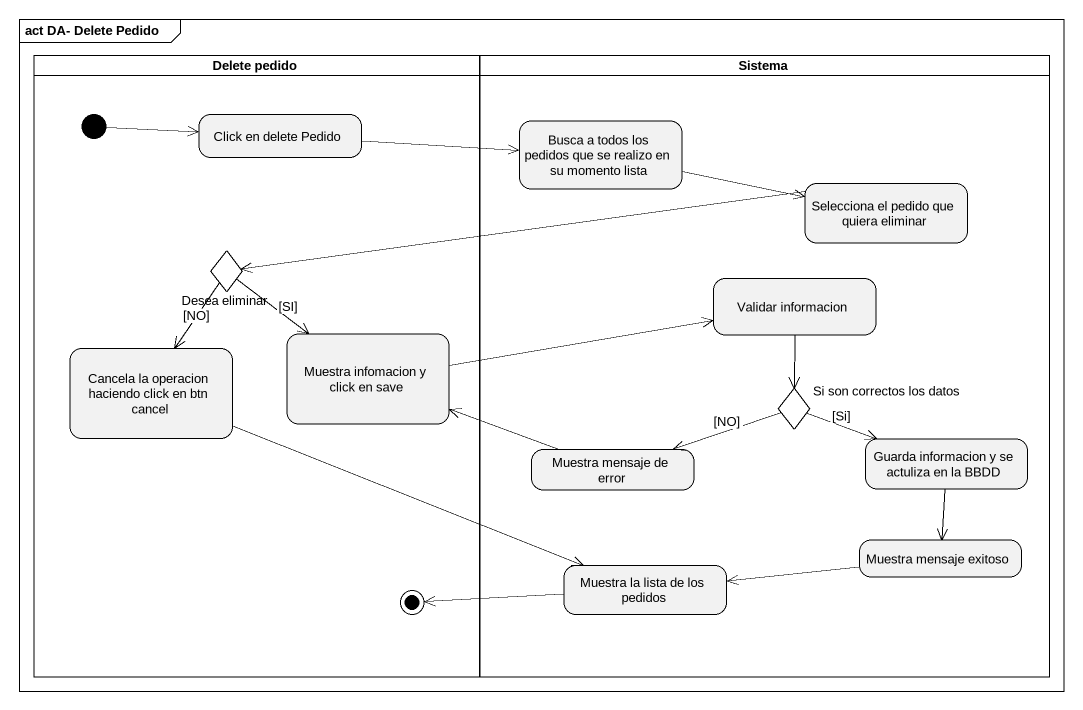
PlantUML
@startuml
mainframe act DA- Delete Pedido
hide empty description
state "Delete pedido" as Delete_pedido <<partition>> {
  state "Click en delete Pedido" as Click_en_delete_Pedido
  state "Desea eliminar" as Desea_eliminar <<choice>>
  state "Cancela la operacion haciendo click en btn cancel" as Cancela_la_operacion
  state "Muestra infomacion y click en save" as Muestra_infomacion_y_click
  state final1 <<end>>
  [*] -right-> Click_en_delete_Pedido
}
state Sistema <<partition>> {
  state "Busca a todos los pedidos que se realizo en su momento lista" as Busca_a_todos_los_pedidos
  state "Selecciona el pedido que quiera eliminar" as Selecciona_el_pedido_que
  state "Validar informacion" as Validar_informacion
  state "Si son correctos los datos" as Si_son_correctos_los_datos <<choice>>
  state "Muestra mensaje de error" as Muestra_mensaje_de_error
  state "Guarda informacion y se actuliza en la BBDD" as Guarda_informacion_y_se
  state "Muestra la lista de los pedidos" as Muestra_la_lista_de_los
  state "Muestra mensaje exitoso" as Muestra_mensaje_exitoso
}
Click_en_delete_Pedido -right-> Busca_a_todos_los_pedidos
Busca_a_todos_los_pedidos -right-> Selecciona_el_pedido_que
Selecciona_el_pedido_que -left-> Desea_eliminar
Desea_eliminar --> Cancela_la_operacion : [NO]
Desea_eliminar --> Muestra_infomacion_y_click : [SI]
Validar_informacion --> Si_son_correctos_los_datos
Cancela_la_operacion -right-> Muestra_la_lista_de_los
Muestra_infomacion_y_click -right-> Validar_informacion
Si_son_correctos_los_datos -left-> Muestra_mensaje_de_error : [NO]
Si_son_correctos_los_datos -right-> Guarda_informacion_y_se : [Si]
Muestra_mensaje_de_error -left-> Muestra_infomacion_y_click
Guarda_informacion_y_se --> Muestra_mensaje_exitoso
Muestra_la_lista_de_los -left-> final1
Muestra_mensaje_exitoso -left-> Muestra_la_lista_de_los
@enduml
